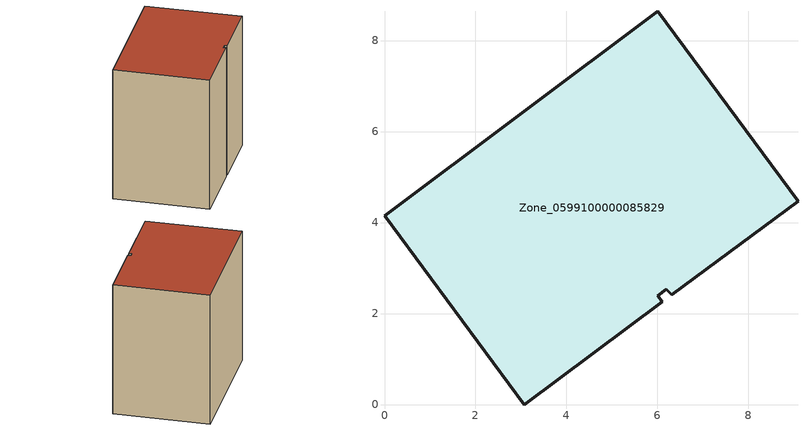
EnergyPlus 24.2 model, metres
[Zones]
Zone_0599100000085829
 floor ground (C_G): 6.31,2.41 6.19,2.54 6.01,2.39 6.11,2.26 3.07,0 0,4.15 6.01,8.64 9.09,4.47 z0
 wall outside (C_F): 6.31,2.41 9.09,4.47 6.01,8.64 0,4.15 3.07,0 6.11,2.26 6.01,2.39 6.19,2.54 6.31,2.41 z0:7.47
 roof outside (C_R): 6.19,2.54 6.31,2.41 9.09,4.47 6.01,8.64 0,4.15 3.07,0 6.11,2.26 6.01,2.39 z7.47
[BUILDING]
Pand.0599100000085829: North Axis=0; Terrain=City; Loads Convergence Tolerance Value=0.04; Temperature Convergence Tolerance Value=0.4; Solar Distribution=FullExterior; Maximum Number of Warmup Days=25; Minimum Number of Warmup Days=1
[Site:Location]
Rotterdam.The.Hague.AP_ZH_NLD Design_Conditions: Latitude=51.96; Longitude=4.45; Time Zone=1; Elevation=-4.5
[SITE:GROUNDTEMPERATURE:BUILDINGSURFACE]
18, 18, 18, 18, 18, 18, 18, 18, 18, 18, 18, 18
[MATERIAL] Thermal Absorptance=0.9; Solar Absorptance=0.7; Visible Absorptance=0.7
Name | Roughness | Thickness | Conductivity | Density | Specific Heat
G.TC.1946 | MediumSmooth | 0.15 | 1 | 540 | 1210
F.TC.1946 | Rough | 0.3 | 0.857143 | 1920 | 840
R.TC.1946 | MediumRough | 0.2 | 0.909091 | 1500 | 1000
[CONSTRUCTION]
C_G: G.TC.1946
C_F: F.TC.1946
C_R: R.TC.1946
[ZONE]
Zone_0599100000085829: Type=1; Multiplier=1; Ceiling Height=Autocalculate; Volume=Autocalculate; Floor Area=autocalculate; Part of Total Floor Area=Yes
[ZONEINFILTRATION:DESIGNFLOWRATE]
Infil_Zone_0599100000085829: Zone or ZoneList or Space or SpaceList=Zone_0599100000085829; Schedule=AlwaysOn; Design Flow Rate Calculation Method=Flow/Area; Flow Rate per Floor Area=0.003; Constant Term Coefficient=1; Temperature Term Coefficient=0; Velocity Term Coefficient=0; Velocity Squared Term Coefficient=0
[HVACTEMPLATE:ZONE:IDEALLOADSAIRSYSTEM]
Zone_0599100000085829: Maximum Heating Supply Air Temperature=50; Minimum Cooling Supply Air Temperature=13; Maximum Heating Supply Air Humidity Ratio=0.0156; Minimum Cooling Supply Air Humidity Ratio=0.0077; Heating Limit=NoLimit; Cooling Limit=NoLimit; Dehumidification Control Type=ConstantSensibleHeatRatio; Cooling Sensible Heat Ratio=0.7; Dehumidification Setpoint=60; Humidification Control Type=None; Humidification Setpoint=30; Outdoor Air Method=None; Outdoor Air Flow Rate per Person=0.00944; Outdoor Air Flow Rate per Zone Floor Area=0; Outdoor Air Flow Rate per Zone=0; Demand Controlled Ventilation Type=None; Outdoor Air Economizer Type=NoEconomizer; Heat Recovery Type=None; Sensible Heat Recovery Effectiveness=0.7; Latent Heat Recovery Effectiveness=0.65
[ZONECONTROL:THERMOSTAT]
ThermostatControl_Zone_0599100000085829: Zone or ZoneList=Zone_0599100000085829; Control Type Schedule=DualSetpointControlType; Control 1=Thermostat_Zone_0599100000085829; Temperature Difference Between Cutout And Setpoint=0
[THERMOSTATSETPOINT:DUALSETPOINT]
Thermostat_Zone_0599100000085829: Heating Setpoint Temperature Schedule=HeatingSetpoint_Zone_0599100000085829; Cooling Setpoint Temperature Schedule=CoolingSetpoint_Zone_0599100000085829
[SCHEDULE:COMPACT]
HeatingSetpoint_Zone_0599100000085829: Through: 12/31, For: AllDays, Until: 24:00, 21
CoolingSetpoint_Zone_0599100000085829: Through: 12/31, For: AllDays, Until: 24:00, 24
DualSetpointControlType: Through: 12/31, For: AllDays, Until: 24:00, 4
AlwaysOn: Through: 12/31, For: AllDays, Until: 24:00, 1
